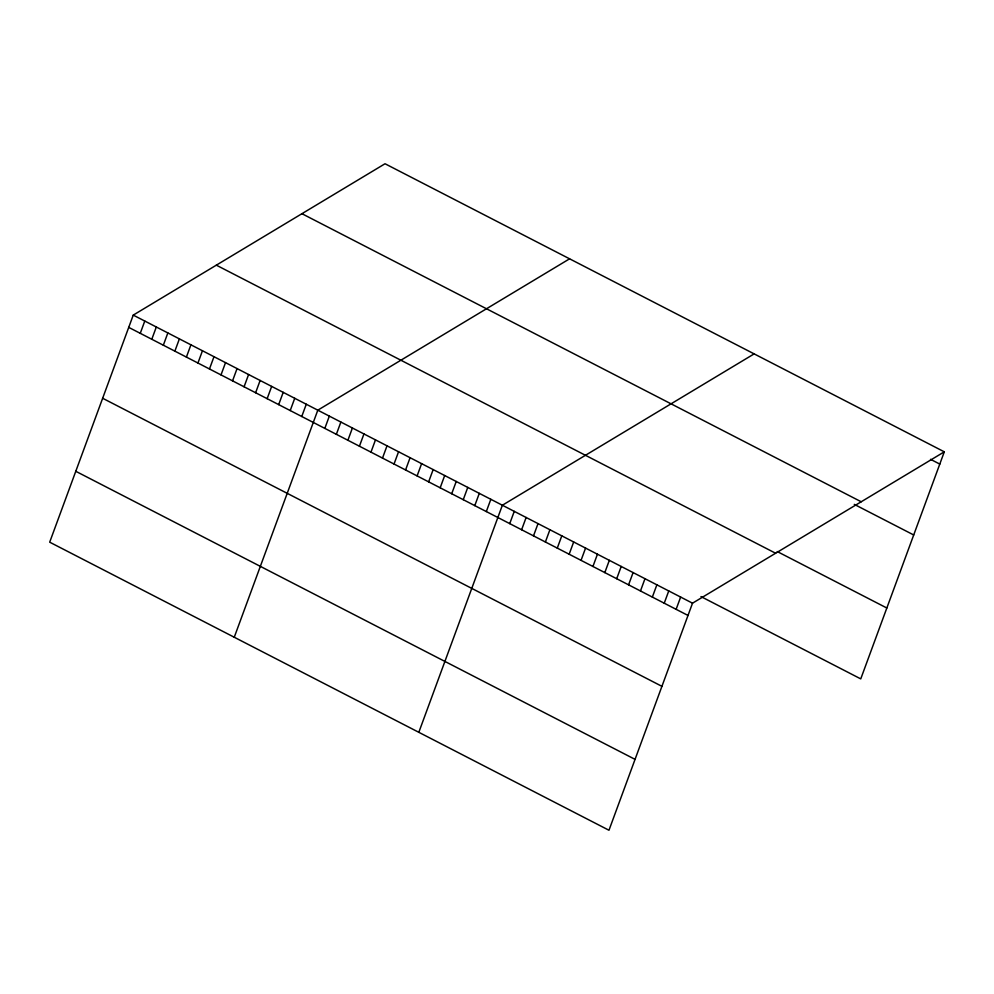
<?xml version="1.0" encoding="UTF-8"?>
<svg xmlns="http://www.w3.org/2000/svg" width="994" height="994" viewBox="0 0 994 994"><rect width="100%" height="100%" fill="white"/><g stroke="black" fill="none" stroke-linecap="round" stroke-linejoin="round"><path stroke-width="1.49" d="M133.246 315.11L49.7 542.177L608.974 830.251L692.52 603.184L944.3 451.823L385.026 163.749L133.246 315.11L692.52 603.184M140.266 333.325L144.776 321.05M151.796 339.265L156.319 326.989M163.339 345.204L167.849 332.94M174.869 351.143L179.392 338.879M186.412 357.082L190.923 344.819M197.943 363.034L202.453 350.758M209.473 368.973L213.996 356.697M221.016 374.912L225.526 362.636M232.546 380.851L237.057 368.588M244.077 386.79L248.599 374.527M255.62 392.742L260.13 380.466M267.15 398.681L271.673 386.405M278.693 404.62L283.203 392.344M290.223 410.559L294.733 398.296M301.754 416.498L306.276 404.235M234.261 637.241L317.807 410.174L569.587 258.813M324.827 428.389L329.337 416.113M336.357 434.328L340.88 422.052M347.9 440.267L352.41 428.004M359.43 446.207L363.953 433.943M370.973 452.146L375.483 439.882M382.504 458.097L387.014 445.821M394.034 464.036L398.557 451.761M405.577 469.976L410.087 457.7M417.107 475.915L421.618 463.651M428.638 481.854L433.16 469.59M440.18 487.805L444.691 475.53M451.711 493.745L456.234 481.469M463.254 499.684L467.764 487.408M474.784 505.623L479.294 493.359M486.314 511.562L490.837 499.299M418.822 732.305L502.368 505.238L754.148 353.876M509.736 523.627L514.258 511.363M521.626 529.752L526.137 517.476M533.505 535.865L538.027 523.602M545.395 541.991L549.906 529.727M557.274 548.116L561.796 535.841M569.164 554.23L573.675 541.966M581.043 560.355L585.565 548.092M592.933 566.481L597.444 554.205M604.812 572.606L609.334 560.33M616.702 578.719L621.213 566.456M628.581 584.845L633.103 572.569M640.471 590.97L644.982 578.694M652.35 597.083L656.872 584.82M664.24 603.209L668.751 590.933M676.119 609.334L680.641 597.059M944.3 451.823L860.754 678.89L700.969 596.586M930.546 459.327L939.79 464.086M301.94 213.698L861.214 501.771M854.281 504.368L913.71 534.971M777.233 551.546L886.834 608.005M216.332 265.162L775.606 553.236M128.735 327.386L688.01 615.448M102.655 398.271L661.929 686.332M75.78 471.293L635.054 759.366"/></g></svg>
